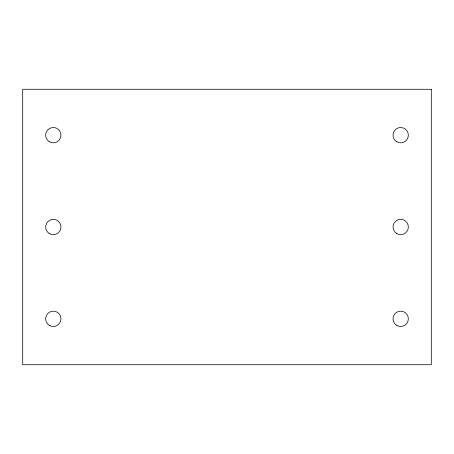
<?xml version="1.0" encoding="UTF-8"?>
<svg xmlns="http://www.w3.org/2000/svg" width="454" height="454" viewBox="0 0 454 454"><rect width="100%" height="100%" fill="white"/><g stroke="black" fill="none" stroke-linecap="round" stroke-linejoin="round"><path stroke-width="0.68" d="M431.3 89.268L22.7 89.268L22.7 364.732L431.3 364.732L431.3 89.268M49.48 141.807A7.65 7.65 0 0 0 60.961 135.178A7.65 7.65 0 0 0 49.48 128.55A7.65 7.65 0 0 0 49.48 141.807M396.864 325.45A7.65 7.65 0 0 0 408.345 318.821A7.65 7.65 0 0 0 396.864 312.193A7.65 7.65 0 0 0 396.864 325.45M396.864 141.807A7.65 7.65 0 0 0 408.345 135.178A7.65 7.65 0 0 0 396.864 128.55A7.65 7.65 0 0 0 396.864 141.807M49.48 233.628A7.65 7.65 0 0 0 60.961 227A7.65 7.65 0 0 0 49.48 220.372A7.65 7.65 0 0 0 49.48 233.628M396.864 233.628A7.65 7.65 0 0 0 408.345 227A7.65 7.65 0 0 0 396.864 220.372A7.65 7.65 0 0 0 396.864 233.628M49.48 325.45A7.65 7.65 0 0 0 60.961 318.821A7.65 7.65 0 0 0 49.48 312.193A7.65 7.65 0 0 0 49.48 325.45"/></g></svg>
